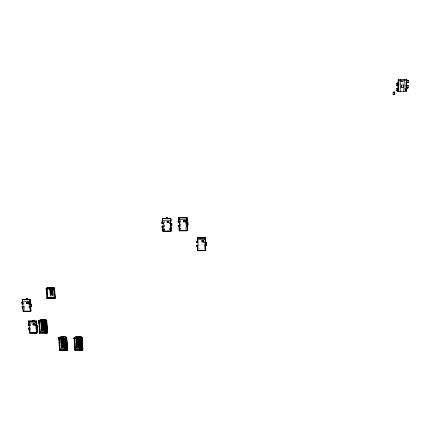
<?xml version="1.0" encoding="UTF-8"?>
<svg xmlns="http://www.w3.org/2000/svg" width="430" height="430" viewBox="0 0 430 430"><rect width="100%" height="100%" fill="white"/><g stroke="black" fill="none" stroke-linecap="round" stroke-linejoin="round"><path stroke-width="0.32" stroke-dasharray="2.15 1.61" d="M401.636 80.238L401.813 81.861M401.867 80.254L401.808 81.926L401.378 81.894L403.066 81.84M405.286 84.366L405.254 89.585M204.266 248.32L204.121 243.982M199.042 248.465L199.047 248.836M185.846 228.889L185.835 228.513M180.374 220.692L180.632 229.889M169.7 230.475L169.549 228.099M168.942 230.604L163.975 230.491M164.432 229.131L163.217 229.26M164.4 230.62L164.072 220.762M401.518 81.463C403.426 82.119 400.421 80.84 402.362 81.453C402.743 82.227 400.712 81.764 402.066 81.867M402.62 81.867L401.55 81.872M402.141 81.872L402.077 81.377M404.63 88.284L405.141 88.252M404.711 88.295L405.382 88.284M404.426 89.574L405.334 89.596M404.619 90.794L405.286 90.778L405.318 90.031M179.525 228.405L180.659 228.4L179.46 228.529M179.536 228.781L180.67 228.781M163.233 229.636L164.368 229.636M402.63 81.867L403.066 81.899M23.886 302.236L24.478 310.014M23.741 302.376L24.085 306.912M24.139 307.563L24.333 310.159M30.374 323.838L30.949 331.519M28.874 305.601L29.02 307.563M30.186 323.349L30.422 326.553M30.616 329.117L30.809 331.675M35.287 326.542L35.572 330.423M164.007 220.864L164.335 230.722M169.49 228.131L169.571 230.706M180.304 220.133L180.562 229.335M185.701 223.374L185.873 229.873M198.848 240.139L199.015 249.266M204.089 244.235L204.196 249.276"/><path stroke-width="0.64" d="M163.008 223.208L161.621 223.251L163.19 223.175L163.174 226.39L162.131 226.244L163.196 226.089L161.723 226.287L163.11 226.207M393.052 94.412L393.127 92.192L394.864 92.176L394.788 94.401L393.058 94.417L394.116 94.401L393.772 94.417M394.52 94.406L394.595 92.187L393.127 92.197M396.261 90.741L397.325 90.73L396.267 90.746L396.336 88.516L398.083 88.499L396.772 88.516L397.809 88.505L397.734 90.73L396.938 90.757M396.438 85.457L398.191 85.43L396.438 85.457L396.514 83.221L398.266 83.194L396.541 83.227M397.562 85.441L397.637 83.21L396.971 83.21L397.992 83.205L397.917 85.436L396.895 85.446L397.777 85.425M398.153 83.189L398.271 79.695L397.976 91.558L397.89 90.708L397.1 90.714M397.97 88.483L398.072 85.419M398.621 90.923L398.992 80.319L406.242 80.173L405.845 90.789L406.963 85.688L408.301 85.656L408.215 87.887L406.581 87.919L406.452 91.402L397.863 91.542M401.195 87.36L401.281 85.027L403.49 84.995L403.404 87.333L401.314 87.376L401.281 85.027M406.565 85.065L406.656 82.603L408.409 82.581L408.5 80.335L406.737 80.367L406.769 79.528L406.662 85.694L405.845 90.789L406.963 85.688L407.855 85.661M81.372 349.982L82.055 349.708M46.085 332.54L46.714 332.503L46.655 333.363L45.865 333.352L46.424 332.078L45.714 332.073L45.155 333.347L39.684 333.298L39.356 332.89M45.827 332.798L46.714 332.503M75.578 349.633C75.922 349.998 74.202 349.461 75.583 349.773M66.032 350.111L66.086 349.88C66.822 349.466 66.655 350.407 66.72 349.837M59.55 350.041L59.641 349.762L59.206 350.385L65.129 350.45L65.656 349.327L66.376 349.332L65.849 350.461L67.016 350.471L67.58 349.665L66.521 337.244A4.472 1.543 -5.7 0 0 59.722 337.179L58.991 337.475L58.421 338.598L61.974 338.63L62.887 337.039L63.613 337.045L62.705 338.641L66.258 338.673L66.526 338.308L62.678 338.286M39.705 332.519C41.339 332.89 39.135 331.879 39.684 333.298L38.807 321.624M197.574 249.862L197.891 250.749L205.32 250.744L205.755 249.857M205.803 250.024L205.728 246.465L205.067 246.804L205.728 246.465M205.416 249.653L205.352 248.83M205.196 242.896L206.572 242.896L205.196 242.896L205.207 245.299L206.583 245.175L205.035 245.299L206.217 245.132L205.648 245.148L205.583 242.928L206.169 242.88L204.986 243.063L205.024 241.354L205.621 241.219L205.551 237.865L197.343 237.876L197.37 242.568C199.499 242.058 193.747 242.864 197.773 242.493M205.196 241.354L205.051 237.811L205.341 237.725L205.094 238.397M205.551 237.865L204.363 237.983M205.551 241.418L205.518 238.279M204.062 242.971L204.04 242.009M201.95 240.719L201.944 241.929L203.626 241.923L203.632 240.714L201.917 240.811L203.632 240.714M205.088 238.102L197.633 238.112M201.944 241.929L203.653 241.837M203.643 237.865L199.773 238.005L200.794 237.828M197.628 250.029L197.472 246.804L197.838 246.669M197.945 245.675C195 244.794 197.864 246.546 197.52 245.342L197.945 245.675L197.95 242.499M200.729 238.005L200.923 237.478L202.213 237.381L200.923 237.478M197.692 245.396L197.633 246.745M197.623 242.423L197.537 242.649C198.655 240.193 194.876 241.897 197.633 241.499M197.381 242.536L196.806 242.536L197.827 242.364L197.703 242.697L197.359 237.742L197.434 241.725M179.181 230.072L179.423 230.835L186.942 230.813L187.405 229.932M187.464 230.12L187.367 226.492L186.663 226.798L187.367 226.492M188.028 222.724C185.459 222.778 188.453 222.944 187.926 222.928C189.619 227.4 185.518 223.272 186.663 226.798M186.62 225.261L186.749 226.615M186.561 222.976L186.781 221.262L186.561 222.976L187.776 222.831L187.195 222.831L187.238 225.137L186.792 225.255L186.647 222.799M186.652 218.23L186.9 217.548L186.593 217.623L186.695 221.434L187.227 221.138L187.141 217.714L185.147 217.843M185.636 222.901L185.609 221.918M187.141 217.714L186.754 217.72M183.486 220.606L183.476 221.826L185.174 221.821L185.185 220.601L183.443 220.687L185.185 220.601M187.136 221.321L187.093 218.128L186.706 218.128M186.642 217.929L179.1 217.962M183.476 221.826L185.217 221.74M37.431 327.891C36.373 327.601 35.325 329.751 36.953 329.337L37.211 329.047L36.276 329.52M178.945 225.535L178.391 225.519L179.547 225.481L177.982 225.519L179.439 225.358L178.955 225.546L179.084 230.034M179.224 225.411L179.111 225.621C180.041 227.712 176.601 226.336 179.127 226.524M29.417 325.279C29.401 325.773 27.617 325.73 28.305 325.273M179.45 225.664L179.46 222.45L179.53 224.874M182.245 217.854L182.503 217.386L183.82 217.295L182.503 217.386M178.31 222.358C176.891 222.686 180.562 223.036 178.993 221.445L177.864 221.348L179.117 221.412M29.326 329.181L28.858 329.154M179.364 222.622L178.869 222.509L178.746 218.23L179.17 218.16M171.156 230.663L170.678 231.544L170.554 227.524L171.119 227.217L170.554 227.524M170.581 225.863L170.382 227.524M170.925 224.729C172.446 221.638 169.753 225.782 170.323 221.987M170.258 223.707C170.146 221.789 171.806 221.025 170.85 218.445L162.486 218.585L163.572 218.682M169.345 223.627L169.312 222.643M170.495 221.987L170.952 221.869M23.155 306.563C20.613 307.445 23.177 305.639 23.053 306.832C21.871 306.558 22.473 306.703 22.978 306.391L23.338 306.396L22.779 306.767C24.102 307.918 21.382 308.181 22.107 307.558M168.872 222.552L167.173 222.557L168.872 222.552L168.888 221.332L167.136 221.418L168.888 221.332M170.844 222.047L170.85 218.445M170.328 218.655L162.798 218.687M169.554 218.66L170.78 218.548M22.29 307.665L22.828 307.67M167.549 218.574L168.221 218.569M79.314 349.574L79.717 348.966L80.55 348.972L80.152 349.585L74.788 349.525L74.551 350.251L80.464 350.321L80.953 349.198L81.673 349.203L81.189 350.326L82.356 350.337L82.872 349.536L82.157 337.442L81.856 337.142A4.445 1.548 -5.3 0 0 75.062 337.077L74.347 337.367L73.82 338.491L77.373 338.523L78.212 336.932L78.937 336.937L78.099 338.534L81.657 338.566L81.904 338.2L78.077 338.179M162.975 226.142L162.841 226.347C164.341 227.868 160.879 227.61 162.196 227.255M82.49 349.187L82.356 350.337M82.872 349.536L82.237 349.956L81.517 337.846L82.098 337.383L82.286 340.565M81.189 350.326L81.673 349.203M22.548 303.784L21.984 303.849M80.464 350.321L80.953 349.198M80.55 348.972L80.168 349.934L80.152 349.585M81.732 347.65L81.179 338.362L80.571 338.179L81.125 347.462L81.732 347.65L81.593 343.522M79.335 349.923L79.717 348.966M162.873 223.105L162.83 222.138M81.125 347.462L80.657 338.05M165.835 218.752L166.26 218.112L167.582 218.021L166.26 218.112M79.308 337.894L79.786 347.284L80.474 347.343L80.281 342.586M162.588 223.24L163.094 223.057L162.588 223.24L162.449 218.961L162.879 218.886M79.786 347.284L80.555 347.22M79.066 347.279L78.582 337.889L78.174 337.899L77.825 337.932L78.308 347.322L79.066 347.279L78.502 338.002L78.153 338.012L77.744 338.05L78.308 347.322M164.867 218.757L166.05 218.424M76.664 347.607L76.094 338.324L76.664 347.607L77.599 347.295L77.034 338.023M81.179 338.362L81.474 341.533M81.356 338.614L80.689 338.555L81.291 338.56M82.157 337.442L81.657 338.566M78.099 338.534L78.335 337.813L81.883 337.851L82.603 349.961L81.168 349.977M77.373 338.523L78.212 336.932M74.884 338.362L74.256 338.544L74.858 338.55M73.82 338.491L74.084 338.125M65.849 350.461L66.376 349.332M66.456 347.773L65.865 347.585L66.456 347.773L65.86 338.469M65.129 350.45L65.656 349.327M63.973 338.781L64.532 347.408L65.306 347.349L65.22 346.021M63.995 349.703L64.43 349.096L65.263 349.101L64.828 349.714L59.464 349.654L59.206 350.385M64.532 347.408L64.059 338.663M62.882 338.007L62.441 338.157L63.049 347.451L63.893 347.284L63.334 338.657M63.049 347.451L62.533 338.039M60.238 349.767C60.184 350.342 60.302 349.337 59.603 349.81M61.27 338.2L60.775 338.431L61.388 347.73L62.339 347.424L61.732 338.13M59.851 350.009L60.157 349.585L59.421 338.464M61.388 347.73L60.883 338.286M65.994 338.534L65.392 338.528M66.236 338.324L66.806 337.55M62.705 338.641L62.957 337.921L66.505 337.958L67.284 350.09L66.919 350.084L67.521 349.601L66.747 337.491L66.44 337.545A4.149 1.43 -5.7 0 0 63.506 336.706A4.149 1.43 -5.7 0 0 59.356 337.48L58.991 337.475L59.824 349.66L60.135 349.235A4.149 1.494 -5.9 0 1 64.263 348.44A4.149 1.494 -5.9 0 1 67.198 349.316L66.994 350.122L65.828 350.111M63.291 337.996L62.441 338.157M62.887 337.039L61.974 338.63M59.491 338.469L58.862 338.652L59.464 338.657M59.044 337.883L59.141 337.416M58.421 338.598L58.706 338.233M47.305 333.008L46.655 333.363M47.413 332.879L46.521 320.103A4.445 1.414 -5.8 0 0 39.823 320.049L38.587 320.866C39.34 321.731 37.904 323.457 38.899 322.667M39.076 320.323L39.436 320.323A4.123 1.311 -5.8 0 1 43.586 319.603A4.123 1.311 -5.8 0 1 46.418 320.377L47.268 332.454L46.913 332.454L47.235 332.062M47.268 332.454L46.617 332.809M46.999 330.901C47.918 329.31 46.676 334.486 47.504 332.89M45.155 333.347L45.714 332.073M44.87 332.433L45.343 331.869L44.526 331.858L44.048 332.428M45.317 321.162L45.962 330.396L46.537 330.568L46.327 325.811M45.962 330.396L45.467 321.699M45.338 330.288L44.666 330.235L45.338 330.288L44.731 321.715M43.199 330.272L42.64 320.936L43.199 330.272L44.043 330.116L43.392 320.893L42.989 320.904M42.398 330.369L41.844 321.022L40.877 321.296L41.538 330.536L42.398 330.369L41.844 321.022M39.743 332.476L39.641 332.739L45.112 332.793M39.227 320.264L40.275 331.998L39.942 332.39L39.173 321.715M41.538 330.536L42.5 330.245M39.474 333.116L39.571 330.53L39.657 331.67M36.792 332.718L36.921 332.261L37.453 332.368L37.211 329.047M38.856 320.57L38.345 320.748L42.258 321.07L42.237 320.721L38.743 320.694L38.818 321.387L41.963 321.409L42.978 320.259L43.693 320.264L42.678 321.414L45.822 321.441L46.472 321.102L46.117 321.102M29.568 328.004C26.837 328.133 30.127 328.353 29.272 328.332L29.74 333.132L36.7 333.196L37.281 332.266L37.303 332.546M45.338 321.312L45.903 321.533L45.795 321.092L46.789 320.78L46.558 320.629M45.822 321.441L46.537 330.568M46.779 320.382L46.327 321.274M45.795 321.092L42.656 321.065L43.666 319.92L42.952 319.915L41.963 321.409M36.168 328.117L37.474 328.058L37.663 327.692M36.018 326.031L36.163 324.344L36.018 326.031L36.959 325.564L36.179 326.031L36.33 328.117M38.738 322.952L39.006 322.656M35.916 324.623L36.856 324.156L36.625 321.027L28.702 320.957L29.063 325.558L29.218 325.188M39.522 321.264L38.904 321.479L38.797 321.038M35.239 325.897L35.169 324.994M34.685 324.962L34.722 323.79L33.035 323.903L33.11 324.946L34.685 324.962L34.722 323.79M39.436 320.323L39.125 321.049M33.11 324.946L33.148 323.774M36.136 321.737L36.115 321.194L35.98 321.64L36.625 321.027M29.799 328.122L28.686 328.187L29.799 328.122L29.718 327.01M33.465 321.194L35.959 321.366L28.799 321.414L28.934 320.968L29.025 322.161M35.244 321.361L35.421 321.468M34.663 321.199L34.873 321.538M34.088 321.199L33.744 320.441L32.675 320.431L32.212 320.93M49.45 298.501L52.218 298.517L52.503 297.641L53.298 297.646L53.014 298.522L54.868 298.533L55.233 298.13L54.562 288.057L53.315 287.514L50.407 287.348L47.305 287.783L46.091 288.412L46.789 298.49L49.772 298.157L49.45 298.501L49.74 297.63L47.348 297.963L46.725 288.949L49.778 288.96L50.692 288.025L51.487 288.03M54.325 297.705L54.159 296.996L54.105 297.818M29.433 325.343L28.477 325.413L28.944 325.44M53.014 298.522L53.298 297.646M52.218 298.517L52.503 297.641M28.977 321.307L28.692 321.527L28.998 321.586M52.041 295.055L51.783 289.116L52.041 295.055L52.922 294.958L52.836 293.674M50.288 295.098L50.03 289.154L50.288 295.098L51.261 294.905L51.089 292.33M46.789 298.49L47.171 298.087M47.348 297.963L47.73 297.56L50.283 297.044L54.379 297.42M47.515 296.963L47.338 297.786L47.407 297.076M196.924 246.61L197.472 246.61M53.567 289.868L53.75 289.046L53.793 289.755M50.541 288.433L54.191 288.444L54.562 288.057L50.917 288.046L50.573 288.965L50.541 288.433L51.45 287.498L50.659 287.493L49.74 288.428L46.091 288.412M30.353 311.196L30.487 310.75L30.508 311.03L31.024 310.874L30.777 307.509L29.82 307.944L29.971 306.262L30.078 307.687M52.782 295.109L52.535 289.164L52.664 291.094M22.801 307.848L23.258 311.621L30.261 311.664L30.627 311.546L30.578 310.917L30.869 311.035M49.891 289.299L50.869 289.111L50.955 290.4M29.82 307.944L30.777 307.509M47.02 289.729L46.848 289.019L46.897 289.729M46.967 289.019L47.112 288.562L47.768 298.092M29.557 304.413L30.514 303.983L29.557 304.413L29.45 302.989L30.406 302.559L30.17 299.387L22.193 299.307L22.494 299.941M28.772 304.289L28.708 303.381M29.45 302.989L30.406 302.559M26.633 303.322L28.219 303.333L26.633 303.322L26.552 302.263L28.256 302.156L26.552 302.263M22.295 299.785L29.493 299.699L29.514 299.979L30.17 299.387M29.514 299.979L30.035 299.828M29.675 299.823L29.81 299.387M22.473 299.662L22.188 299.887L22.494 303.849L23.102 303.763M22.871 303.661L22.22 304.01L21.694 303.747M22.93 303.773L22.677 304.021L22.193 299.307M25.494 299.538L26.214 298.85L27.552 298.673L26.214 298.85M22.801 299.35L22.274 299.506L22.58 301.167M187.835 225.11L187.254 225.11M178.88 222.482L178.412 222.536M36.442 325.741C37.157 326.66 38.308 325.015 36.27 325.752M29.992 304.15C34.196 304.316 27.778 304.408 29.869 302.731M22.908 303.811L22.564 303.956L22.634 302.86M28.595 329.084L28.541 329.401L29.493 329.326M29.245 324.413L28.014 324.462L29.046 324.129M408.204 87.892L406.457 87.908L406.452 91.402M36.679 332.847L37.039 332.718L29.584 332.648L36.679 332.847L36.432 329.52M30.234 311.315L30.6 311.196L23.107 311.148L30.234 311.315L29.982 307.944M408.285 85.661L407.581 85.688M205.604 250.276L197.65 250.281M22.322 299.425L29.718 299.344L29.767 299.984M46.73 287.955L51.079 287.471L54.459 287.982L54.755 292.389M196.752 246.514L196.51 246.669L197.477 246.772M187.238 230.351L179.192 230.373M170.984 231.082L162.948 231.103M170.963 225.868L170.506 225.986L170.436 223.707L171.898 223.519L170.371 223.53M170.339 218.961L170.791 218.854L170.404 218.854M170.608 218.961L170.586 218.273L170.269 218.354L170.387 222.165M179.025 222.584L178.821 217.58L178.928 221.02M76.76 347.456L77.599 347.295M61.495 347.585L62.339 347.424M76.094 338.324L76.669 338.195M60.775 338.431L61.356 338.297M40.877 321.296L41.737 321.14M24.596 299.533L25.736 299.307M22.484 302.903L21.5 302.801L22.559 302.548M30.847 306.38L29.713 306.525M393.482 94.412L393.826 94.396M162.701 222.17L161.583 222.111L162.707 221.945M397.589 83.205L397.858 83.189M78.389 347.204L79.142 347.16M63.135 347.327L63.893 347.284M39.571 330.53L39.082 330.675L39.307 330.831M406.737 87.903L407.78 87.892L406.882 87.919C407.323 85.737 405.829 85.522 407.877 85.651M43.296 330.159L44.043 330.116M42.543 321.043L43.296 321L43.951 330.229M406.818 85.677L407.484 85.661M406.93 82.598L407.554 82.598M204.658 245.062L205.69 244.987M50.428 294.948L51.261 294.905M408.489 80.34L406.737 80.367M169.915 223.498L170.93 223.433M186.19 222.772L187.2 222.708M407.017 80.362L407.721 80.356L407.162 80.367L407.076 82.608L406.656 82.603M394.498 92.192L393.574 92.187L394.46 92.165M397.675 88.489L397.062 88.516M397.599 90.714L397.266 90.719L397.89 90.708M407.807 80.356L407.764 80.345M407.597 82.587L407.076 82.608L408.414 82.576M398.271 79.695L406.893 79.534M50.401 288.014L51.116 288.003M394.45 94.385L394.788 94.401M397.014 88.526L396.342 88.521M178.821 217.58L186.9 217.548M179.047 217.655L186.593 217.623M180.767 217.741L178.778 217.854L179.159 217.854M162.69 222.401L162.518 218.306L170.586 218.273M179.111 218.263L178.746 218.23M162.809 218.994L162.449 218.961M179.1 219.563L186.642 219.531M162.798 220.289L170.328 220.262M186.84 221.138L187.227 221.138M163.072 223.353L162.518 218.306M179.202 230.749L187.249 230.727M162.873 227.884L162.959 231.48L170.995 231.458M197.359 237.742L205.341 237.725M197.3 237.994L198.445 237.994M197.687 238.295L197.273 238.376L197.639 238.413M197.633 239.693L205.088 239.682M205.239 241.219L205.621 241.219M197.66 250.652L205.615 250.647M47.074 288.03L50.122 288.041L50.154 288.573M50.573 288.965L53.632 288.976L54.234 297.995L52.981 297.99M47.73 297.56L54.605 297.592M49.412 297.974L52.186 297.985M52.143 298.114L53.39 298.119M52.541 298.173L53.336 298.178M29.654 299.543L30.014 299.543M22.457 301.188L29.482 301.226M30.078 310.863L31.024 310.874M23.134 311.497L30.627 311.546M46.451 320.758L42.952 320.732L42.978 321.076M28.778 321.135L36.475 321.199M36.136 321.473L36.491 321.473M28.966 322.828L35.948 322.882M33.035 323.903L34.61 323.914M36.856 324.156L36.077 324.623L35.819 321.14L36.184 321.017L36.227 321.645M33.228 324.817L34.803 324.833M39.587 332.385L45.386 332.422M39.753 332.61L40.345 332.616M46.134 332.669L46.725 332.675M29.611 332.997L37.066 333.067M78.233 337.281L78.959 337.287M74.347 337.367L74.707 337.373A4.123 1.435 -5.3 0 1 78.808 336.599A4.123 1.435 -5.3 0 1 81.791 337.442L81.813 337.792M73.799 338.141L77.352 338.173M58.399 338.249L62.248 338.265L62.226 337.915L58.679 337.878L59.485 350.004M79.738 349.31L80.571 349.321M80.974 349.542L81.695 349.552M65.29 349.45L64.457 349.44L64.43 349.096M75.54 349.687L74.89 349.907L75.433 349.106A4.123 1.5 -5.5 0 1 82.259 348.945M65.677 349.676L66.397 349.681M74.53 349.907L80.716 349.939M59.652 349.896L60.248 349.907M66.731 349.977L66.123 349.832M59.184 350.036L65.102 350.101M171.36 225.691L171.968 225.836L170.629 225.911M51.648 289.256L52.395 289.309M52.175 294.91L52.922 294.958M64.618 347.289L65.306 347.349M404.254 79.577L403.818 91.434M400.599 79.647L400.174 91.499M403.49 84.995L403.404 87.333M46.064 330.272L46.65 330.433M81.216 347.327L81.829 347.504M74.492 337.308L75.169 349.875M31.229 306.133L29.874 306.525L29.718 304.413M183.658 217.381L184.336 217.843M202.068 237.478L202.799 238M167.41 218.107L168.162 218.666M54.895 297.866L55.233 298.13L54.637 298.124L55.131 298.049L54.836 293.647M28.702 320.957L29.546 328.402M29.562 332.374L29.692 331.046M67.295 349.348L67.58 349.665M32.675 320.431L33.975 320.189L33.814 321.366M27.289 298.855L27.445 299.549M26.671 302.15L26.751 303.204M22.838 304.021L23.053 306.832M22.892 306.832L23.258 311.621M29.928 299.93L30.143 302.822M30.25 304.246L30.326 305.3M30.514 307.778L30.74 310.863M29.89 300.446L29.917 300.796M29.348 299.463L29.611 302.989M28.138 302.274L28.219 303.333M29.385 328.402L29.74 333.132M36.389 321.592L36.598 324.44M36.7 325.849L36.776 326.891M36.953 329.337L37.179 332.385M36.346 322.07L36.373 322.414M35.959 321.366L35.98 321.64M36.421 327.832L36.523 329.235M44.828 321.608L44.924 322.925M45.016 324.241L45.386 329.514M44.15 321.559L44.758 330.122M44.01 321.006L44.666 330.235M44.526 331.858L44.564 332.411M42.952 319.915L42.978 320.259M40.995 321.167L41.656 330.396M48.929 297.625L48.966 298.151M48.601 297.969L48.638 298.501M47.445 330.627L46.725 320.323L46.091 320.753L46.913 332.454M46.005 321.194L46.236 324.494M46.424 332.078L46.461 332.632M50.659 287.493L50.692 288.025M50.735 289.25L51.127 295.05M49.74 288.428L49.778 288.96M61.678 338.921L62.242 347.553M59.356 337.48L59.378 337.829M54.191 288.444L54.868 298.533M66.462 337.899L66.44 337.545L66.139 337.953L67.016 350.471M66.747 342.339L66.951 345.51M66.091 340.318L66.435 345.634M65.403 338.824L65.957 347.456M65.306 338.947L65.865 347.585M64.79 339.383L65.134 344.693M64.661 338.835L65.22 347.467M63.248 338.775L63.812 347.402M77.626 338.157L77.604 337.808L74.057 337.776L74.809 349.869M76.943 338.152L77.507 347.429M74.772 338.394L75.454 349.456A4.106 1.5 -5.5 0 1 75.997 349.219M82.361 341.839L82.813 349.472M81.856 338.458L81.974 340.474M82.211 344.494L82.409 347.843M80.001 337.948L80.2 341.259M79.921 338.066L80.474 347.343M167.189 221.337L167.173 222.557M163.002 226.39L163.174 231.566M162.733 227.556L162.841 230.759M171.119 227.217L171.167 230.964L171.011 227.405M170.495 219.585L170.549 221.235M170.441 225.809L170.49 227.341M179.278 225.664L179.423 230.835M187.281 226.674L187.367 230.007M186.835 226.793L186.942 230.813M185.147 220.681L185.174 221.821M197.773 245.675L197.891 250.749M197.52 245.342L197.58 248.019M205.664 246.669L205.728 249.938M205.346 246.465L205.373 247.701M205.239 246.804L205.32 250.744M205.099 245.095L205.067 246.804M203.6 240.805L203.626 241.923M40.275 331.998A4.123 1.376 -6.1 0 1 47.031 331.836M60.716 349.348A4.133 1.494 -5.9 0 1 61.356 349.149M64.989 348.816A4.133 1.494 -5.9 0 1 65.634 348.902M78.088 336.969A4.123 1.441 -5.3 0 1 78.83 336.948M80.888 348.773A4.106 1.5 -5.5 0 1 81.453 348.902M82.281 349.289A4.106 1.5 -5.5 0 1 82.512 349.531M167.27 218.01L166.501 218.053L167.27 218.01M162.744 227.368L162.169 227.384L162.744 227.368M162.567 222.052L161.986 222.084L162.567 222.052M162.604 223.191L162.029 223.229L162.604 223.208M206.454 245.014L206.411 242.783L206.454 245.014M37.297 325.784L36.738 325.854L37.297 325.784M33.696 320.28L32.949 320.339L33.696 320.28M28.96 324.327L28.402 324.397L28.96 324.327M171.823 225.734L171.753 223.455L171.823 225.734M30.847 304.187L30.288 304.246L30.847 304.187M27.246 298.71L26.499 298.791L27.246 298.71M21.914 302.747L22.462 302.731L21.914 302.747M37.765 327.73L37.474 328.058L37.324 325.972L37.614 325.65L37.765 327.73M201.906 237.392L201.149 237.392L201.906 237.392M197.451 245.514L196.881 245.53L197.451 245.514M197.354 241.418L196.784 241.44L197.354 241.418M31.325 306.165L31.03 306.466L30.874 304.359L31.17 304.058L31.325 306.165M178.998 226.653L178.423 226.653L178.998 226.653M183.508 217.306L182.739 217.311L183.508 217.306M178.848 221.343L178.267 221.343L178.848 221.343"/></g></svg>
